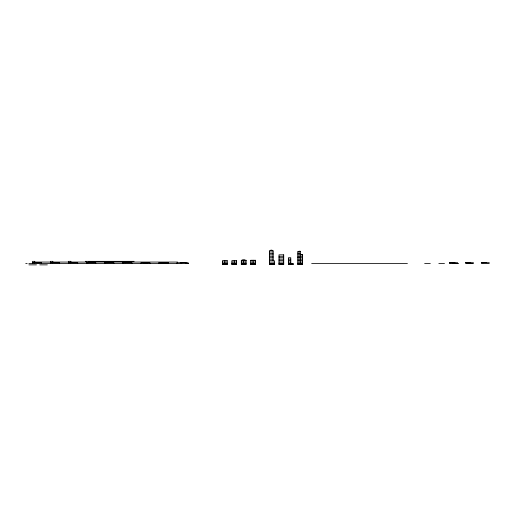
<?xml version="1.0" encoding="UTF-8"?>
<svg xmlns="http://www.w3.org/2000/svg" width="515" height="515" viewBox="0 0 515 515"><rect width="100%" height="100%" fill="white"/><g stroke="black" fill="none" stroke-linecap="round" stroke-linejoin="round"><path stroke-width="0.77" d="M449.743 262.714L457.648 262.714L457.648 263.371L449.743 263.371L449.743 262.611L451.719 262.714M300.2 251.578L297.844 251.578L297.844 264.594L302.556 264.594L302.556 254.474L300.2 254.474M269.583 251.944L273.117 251.944M297.844 251.944L300.2 251.944M269.583 253.386L273.117 253.386M297.844 253.386L300.2 253.386M269.583 254.835L273.117 254.835M297.844 254.835L302.556 254.835M269.583 256.277L273.117 256.277M279.001 256.277L283.714 256.277M297.844 256.277L302.556 256.277M297.844 257.365L300.2 257.365M269.583 257.725L273.117 257.725M279.001 257.725L283.714 257.725M297.844 257.725L302.556 257.725M269.583 259.167L273.117 259.167M279.001 259.167L283.714 259.167M288.426 259.167L290.775 259.167M297.844 259.167L302.556 259.167M241.323 260.616L246.035 260.616M250.741 260.616L255.453 260.616M269.583 260.616L274.295 260.616L274.295 264.594L269.583 264.594L269.583 250.496L273.117 250.496L273.117 260.616M279.001 260.616L283.714 260.616M288.426 260.616L290.775 260.616M297.844 260.616L302.556 260.616M85.31 261.337L134.145 261.337M34.428 262.064L50.509 262.064M52.923 262.064L69.01 262.064M70.426 262.064L86.7 262.064M88.863 262.064L105.202 262.064M106.496 262.064L177.585 262.064M222.48 262.064L227.192 262.064M231.905 262.064L236.61 262.064M241.323 262.064L246.035 262.064M250.741 262.064L255.453 262.064M269.583 262.064L274.295 262.064M279.001 262.064L283.714 262.064M288.426 262.064L290.775 262.064M297.844 262.064L302.556 262.064M32.509 262.637L34.769 262.637M35.883 262.637L40.228 262.637M50.579 262.637L52.839 262.637M53.959 262.637L58.665 262.637M68.656 262.637L70.909 262.637M72.029 262.637L76.709 262.637M86.726 262.637L88.986 262.637M89.964 262.637L94.779 262.637M104.796 262.637L107.056 262.637M108.028 262.637L112.882 262.637M122.873 262.637L125.126 262.637M125.969 262.637L131.228 262.637M183.063 262.611L185.432 262.611M452.576 262.611L454.945 262.611M468.373 262.611L470.749 262.611M484.177 262.611L486.546 262.611M32.509 262.753L41.548 262.753L41.548 263.506M50.579 262.753L59.618 262.753L59.618 263.506M68.656 262.753L77.688 262.753L77.688 263.506M177.089 262.727L188.136 262.714L188.136 263.371L185.767 263.371M465.547 262.714L473.446 262.714L473.446 263.371L465.547 263.371L465.547 262.611L467.523 262.714M481.351 262.714L489.25 262.714L489.25 263.371L481.351 263.371L481.351 262.611L483.321 262.714M143.202 262.811L147.721 262.811M25.75 263.506L27.192 263.506M28.846 263.506L188.625 263.506M222.48 263.506L227.192 263.506M231.905 263.506L236.61 263.506M241.323 263.506L246.035 263.506M250.741 263.506L255.453 263.506M269.583 263.506L274.295 263.506M279.001 263.506L283.714 263.506M288.426 263.506L293.132 263.506L293.132 264.594L288.426 264.594L288.426 257.725L290.775 257.725L290.775 263.506M297.844 263.506L302.556 263.506M311.659 263.506L407.423 263.506M424.65 263.506L430.321 263.506M438.825 263.506L444.497 263.506M453 263.506L458.672 263.506M467.176 263.506L472.841 263.506M222.48 263.867L227.192 263.867M231.905 263.867L236.61 263.867M241.323 263.867L246.035 263.867M250.741 263.867L255.453 263.867M269.583 263.867L274.295 263.867M279.001 263.867L283.714 263.867M288.426 263.867L293.132 263.867M297.844 263.867L302.556 263.867M222.48 264.234L227.192 264.234M231.905 264.234L236.61 264.234M241.323 264.234L246.035 264.234M250.741 264.234L255.453 264.234M269.583 264.234L274.295 264.234M279.001 264.234L283.714 264.234M288.426 264.234L293.132 264.234M297.844 264.234L302.556 264.234M28.904 264.865L36.494 264.865M39.745 264.865L47.335 264.865M449.743 262.611L449.743 263.371M300.2 263.506L300.2 251.217L299.022 251.217L299.022 251.578M300.2 263.867L300.2 264.594M290.775 263.867L290.775 264.594M281.357 263.867L281.357 264.594M271.939 250.496L271.939 250.136L270.761 250.136L270.761 250.496M271.939 263.867L271.939 264.594M253.097 260.255L253.097 263.506M253.097 263.867L253.097 264.594M244.857 260.255L244.857 259.895L242.501 259.895L242.501 260.255M243.679 260.255L243.679 263.506M243.679 263.867L243.679 264.594M234.254 260.616L234.254 263.506M234.254 263.867L234.254 264.594M224.836 260.616L224.836 263.506M224.836 263.867L224.836 264.594M186.121 262.785L186.121 263.506M182.207 262.714L180.231 262.714M177.089 262.785L177.089 263.506M168.051 263.506L168.051 262.682L159.013 262.682L159.013 263.506M164.942 262.753L164.942 263.506M164.015 262.682L164.015 263.506M163.055 262.682L163.055 263.506M162.122 262.753L162.122 263.506M149.981 263.506L149.981 262.785L140.943 262.785L140.943 263.506M131.904 263.506L131.904 262.753L122.873 262.753L122.873 263.506L122.873 261.337M125.126 261.337L125.126 262.785M113.834 263.506L113.834 262.753L104.796 262.753L104.796 263.506L104.796 261.337M107.056 261.337L107.056 262.785M95.764 263.506L95.764 262.753L86.726 262.753L86.726 263.506L86.726 261.337M88.986 261.337L88.986 262.785M70.909 262.785L70.909 261.337L68.656 261.337L68.656 263.506M52.839 262.785L52.839 261.337L50.579 261.337L50.579 263.506M34.769 262.785L34.769 261.337L32.509 261.337L32.509 263.506M283.714 254.835L279.001 254.835L279.001 264.594L283.714 264.594L283.714 254.835M246.035 260.255L241.323 260.255L241.323 264.594L246.035 264.594L246.035 260.255M255.453 260.255L250.741 260.255L250.741 264.594L255.453 264.594L255.453 260.255M227.192 260.616L222.48 260.616L222.48 264.594L227.192 264.594L227.192 260.616M236.61 260.616L231.905 260.616L231.905 264.594L236.61 264.594L236.61 260.616M168.051 262.785L159.013 262.785L168.051 262.811"/></g></svg>
